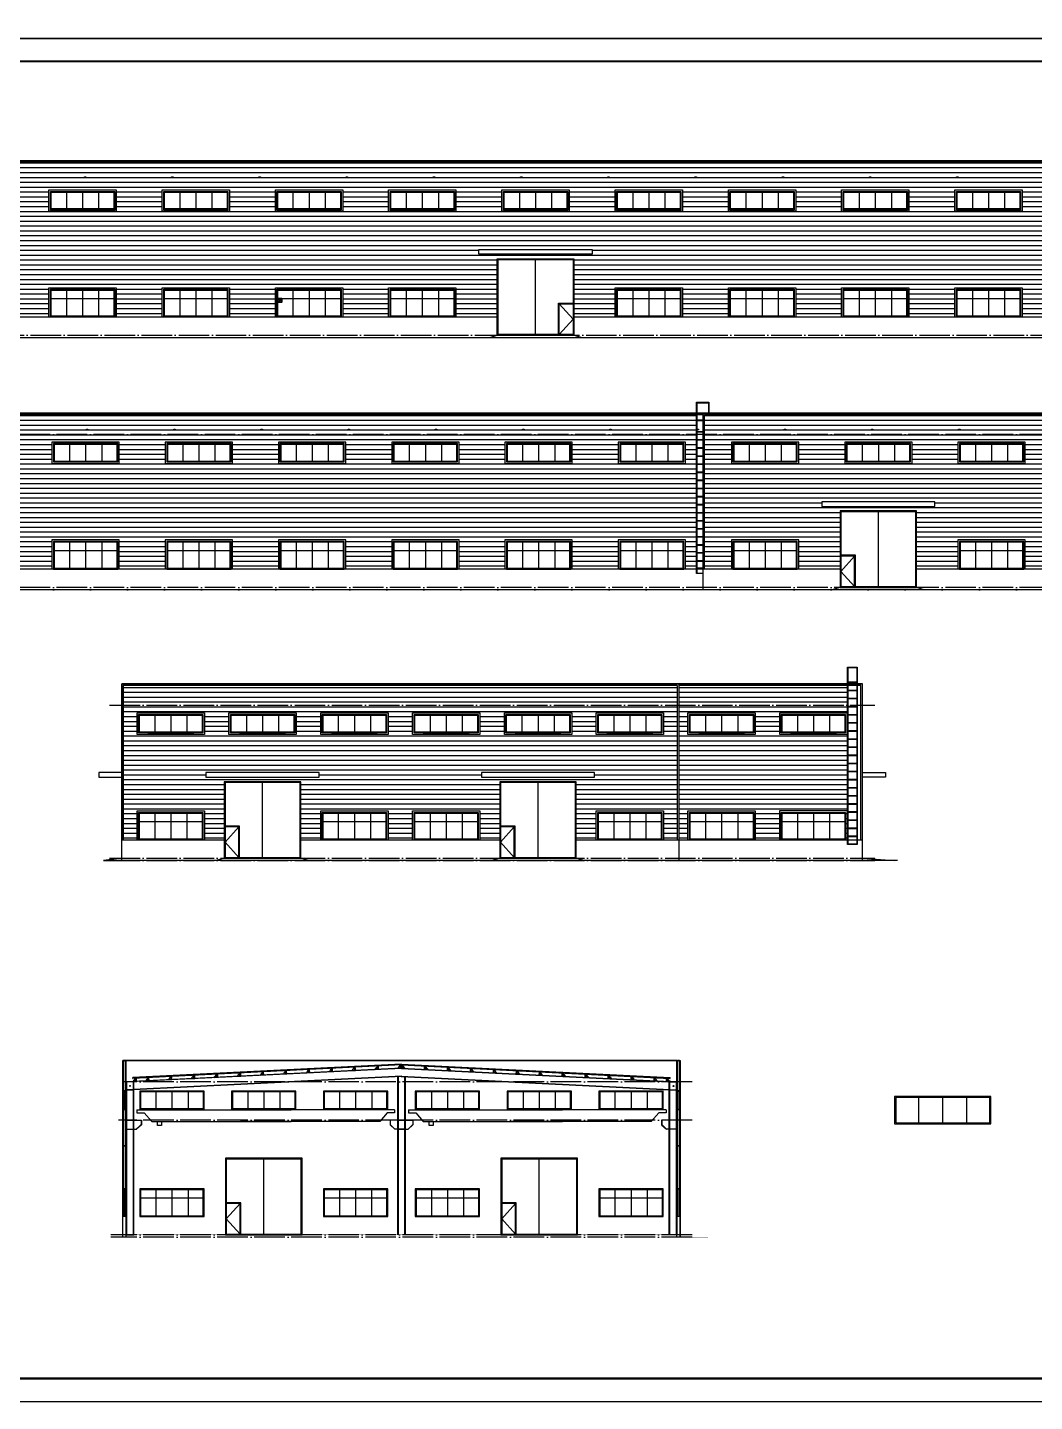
# Model space of a CAD drawing. Extents: x -21908402 to 2681150, y 103181 to 5079726.
# Drawn here: x 1394675 to 1460481, y 103181 to 192993 of the extents above; entities that cross this region are included whole.
import ezdxf

# ---------------------------------------------------------------- set-up
doc = ezdxf.new("R2010")
doc.units = 0
doc.header["$LTSCALE"] = 1000
doc.linetypes.add('DOTE', pattern=[2.42, 2, -0.2, 0.02, -0.2])
for name, color, linetype in [('DIM_LEAD', 3, 'Continuous'), ('DOTE', 1, 'DOTE'), ('E_LINE', 7, 'Continuous'), ('PUB_TITLE', 4, 'Continuous'), ('WALL', 6, 'Continuous'), ('WINDOW', 94, 'Continuous'), ('XF-灭火救援窗', 1, 'Continuous'), ('填充', 8, 'Continuous')]:
    doc.layers.add(name, color=color, linetype=linetype)

# ---------------------------------------------------------------- blocks, each defined once
blk = doc.blocks.new('GFDDS')
at = {"layer": 'WINDOW'}
for p, q in [((137549, 317566), (141749, 317566)), ((137549, 315766), (137549, 317566)), ((138599, 317566), (138599, 315766)), ((139649, 317566), (139649, 315766)), ((140699, 317566), (140699, 315766)), ((141749, 317566), (141749, 315766)), ((137549, 316966), (141749, 316966)), ((141749, 315766), (137549, 315766))]:
    blk.add_line(p, q, dxfattribs=at)
blk.add_lwpolyline([(137599, 317516), (141699, 317516), (141699, 315816), (137599, 315816)], close=True, dxfattribs=at)
blk = doc.blocks.new('GGGGG')
at = {"layer": 'WINDOW'}
for p, q in [((166797, 77425), (170997, 77425)), ((166797, 76225), (166797, 77425)), ((167847, 77425), (167847, 76225)), ((168897, 77425), (168897, 76225)), ((169947, 77425), (169947, 76225)), ((170997, 77425), (170997, 76225)), ((170997, 76225), (166797, 76225))]:
    blk.add_line(p, q, dxfattribs=at)
blk.add_lwpolyline([(166847, 77375), (170947, 77375), (170947, 76275), (166847, 76275)], close=True, dxfattribs=at)
blk = doc.blocks.new('M5050')
blk.add_lwpolyline([(142995, 321986), (143895, 320986), (142995, 319986)])
at = {"layer": 'WINDOW'}
blk.add_line((141445, 319986), (141445, 324886), dxfattribs=at)
for points in [[(138945, 324936), (143945, 324936), (143945, 319936), (138945, 319936)], [(138995, 324886), (143895, 324886), (143895, 319986), (138995, 319986)], [(143895, 319986), (142995, 319986), (142995, 321986), (143895, 321986)]]:
    blk.add_lwpolyline(points, close=True, dxfattribs=at)
blk.add_lwpolyline([(142945, 319986), (142945, 322036), (143895, 322036)], dxfattribs=at)
blk = doc.blocks.new('gfhhhhhh')
at = {"layer": 'WINDOW'}
for p, q in [((-139270, -147618), (-143470, -147618)), ((-143470, -147618), (-143470, -149418)), ((-142420, -147618), (-142420, -149418)), ((-141370, -147618), (-141370, -149418)), ((-141370, -147618), (-141370, -149418)), ((-140320, -147618), (-140320, -149418)), ((-139270, -149418), (-139270, -147618)), ((-139270, -148218), (-143470, -148218)), ((-143470, -149418), (-139270, -149418)), ((-139870, -149418), (-142870, -149418))]:
    blk.add_line(p, q, dxfattribs=at)
blk.add_lwpolyline([(-139320, -147668), (-143420, -147668), (-143420, -149368), (-139320, -149368)], close=True, dxfattribs=at)
blk = doc.blocks.new('hhhhhhhgg')
at = {"layer": 'WINDOW'}
for p, q in [((-135601, -148218), (-139801, -148218)), ((-139801, -148218), (-139801, -149418)), ((-138751, -148218), (-138751, -149418)), ((-137701, -148218), (-137701, -149418)), ((-137701, -148218), (-137701, -149418)), ((-136651, -148218), (-136651, -149418)), ((-135601, -149418), (-135601, -148218)), ((-139801, -149418), (-135601, -149418)), ((-136201, -149418), (-139201, -149418))]:
    blk.add_line(p, q, dxfattribs=at)
blk.add_lwpolyline([(-135651, -148268), (-139751, -148268), (-139751, -149368), (-135651, -149368)], close=True, dxfattribs=at)
blk = doc.blocks.new('JKL')
at = {"layer": 'DIM_LEAD'}
for p, q in [((1698022, -2193689), (1698032, -2193689)), ((1698022, -2193759), (1698022, -2193689)), ((1698162, -2193759), (1698022, -2193759)), ((1698032, -2193749), (1698032, -2193689)), ((1698152, -2193749), (1698032, -2193749)), ((1698152, -2193689), (1698162, -2193689)), ((1698152, -2193689), (1698152, -2193749)), ((1698162, -2193689), (1698162, -2193759))]:
    blk.add_line(p, q, dxfattribs=at)
blk = doc.blocks.new('14567')
at = {"color": 2}
for p, q in [((1686726, -2189448), (1686796, -2189448)), ((1686726, -2189588), (1686726, -2189448)), ((1686886, -2189588), (1686726, -2189588)), ((1686776, -2189588), (1686776, -2189448)), ((1686803, -2189588), (1686776, -2189552)), ((1686886, -2189568), (1686796, -2189448)), ((1686886, -2189568), (1686886, -2189588))]:
    blk.add_line(p, q, dxfattribs=at)
blk = doc.blocks.new('GHJK')
at = {"color": 3}
for p, q in [((899937, 99419), (900937, 99419)), ((899937, 99409), (900937, 99409)), ((899937, 98829), (900621, 98829)), ((899937, 98819), (900621, 98819))]:
    blk.add_line(p, q, dxfattribs=at)
for points in [[(900927, 99419), (900927, 99124), (900615, 98827)], [(900937, 99419), (900937, 99119), (900621, 98819)]]:
    blk.add_lwpolyline(points, dxfattribs=at)
blk = doc.blocks.new('GFDS')
for p, q in [((1676295, 434854), (1640095, 434854)), ((1640295, 434854), (1640095, 434854)), ((1676495, 423304), (1676495, 434854)), ((1658295, 434354), (1640295, 433454)), ((1658295, 434604), (1640733, 433726)), ((1658295, 434554), (1640736, 433676)), ((1658295, 434604), (1675857, 433726)), ((1658295, 434554), (1675854, 433676)), ((1640736, 433676), (1640733, 433726)), ((1640772, 432947), (1640777, 432947)), ((1640772, 432927), (1640777, 432927)), ((1675854, 433676), (1675857, 433726)), ((1641000, 431614), (1641000, 431424)), ((1657840, 431614), (1657840, 431424)), ((1658750, 431614), (1658750, 431424)), ((1675590, 431614), (1675590, 431424)), ((1640095, 423304), (1640095, 424654)), ((1676295, 423304), (1676295, 424654))]:
    blk.add_line(p, q)
for points in [[(1640095, 434854), (1640095, 434854), (1640295, 434854)], [(1640095, 434854), (1676495, 434854)], [(1676495, 434854), (1676495, 424654)], [(1640095, 426454), (1640095, 431654)], [(1641000, 431614), (1651075, 431614)], [(1641000, 431424), (1641477, 431424), (1641970, 430854), (1651075, 430854)], [(1657840, 431614), (1647764, 431614)], [(1657840, 431424), (1657362, 431424), (1656869, 430854), (1647764, 430854)], [(1658750, 431614), (1668825, 431614)], [(1658750, 431424), (1659227, 431424), (1659720, 430854), (1668825, 430854)], [(1675590, 431614), (1665514, 431614)], [(1675590, 431424), (1675112, 431424), (1674619, 430854), (1665514, 430854)], [(1676295, 426454), (1676295, 431654)]]:
    blk.add_lwpolyline(points)
at = {"color": 1, "const_width": 4}
for points in [[(1640295, 433962), (1640330, 433890), (1640346, 433455), (1640719, 433476), (1640750, 433660), (1640890, 433684)], [(1675717, 433683), (1675892, 433652), (1675893, 433490), (1676243, 433468), (1676262, 434011), (1676295, 434114)]]:
    blk.add_lwpolyline(points, dxfattribs=at)
for points in [[(1642353, 430854), (1642622, 430854), (1642622, 430591), (1642353, 430591)], [(1660103, 430854), (1660372, 430854), (1660372, 430591), (1660103, 430591)]]:
    blk.add_lwpolyline(points, close=True)
at = {"const_width": 20}
for points in [[(1640095, 423304), (1639572, 423304)], [(1640095, 423304), (1640095, 423454), (1640180, 423454), (1640180, 423454), (1676495, 423454), (1676495, 423304), (1678329, 423304)]]:
    blk.add_lwpolyline(points, dxfattribs=at)
for centre in [(1640553, 433187), (1676060, 433178)]:
    blk.add_circle(centre, 29.5)
at = {"layer": 'DOTE'}
for p, q in [((1677295, 433454), (1640095, 433454)), ((1677295, 430954), (1639795, 430954)), ((1640795, 423454), (1639295, 423454)), ((1640295, 423304), (1639295, 423304)), ((1677295, 423454), (1640095, 423454)), ((1677295, 423304), (1640095, 423304))]:
    blk.add_line(p, q, dxfattribs=at)
at = {"layer": 'E_LINE', "color": 3}
for p, q in [((1658295, 434354), (1640295, 433454)), ((1658296, 434334), (1640575, 433448)), ((1658321, 433824), (1640772, 432947)), ((1658322, 433804), (1640772, 432927)), ((1658267, 433804), (1676267, 432904)), ((1658268, 433824), (1676268, 432924)), ((1658294, 434334), (1676294, 433434)), ((1658295, 434354), (1676295, 433454)), ((1640295, 423454), (1640295, 433454)), ((1640318, 433435), (1640296, 433434)), ((1640313, 423454), (1640313, 433454)), ((1640318, 433454), (1640318, 423454)), ((1640318, 432953), (1640772, 432953)), ((1640318, 432933), (1640772, 432933)), ((1640772, 423454), (1640772, 433454)), ((1640772, 433435), (1640794, 433434)), ((1640777, 423454), (1640777, 433454)), ((1640795, 423454), (1640795, 433454)), ((1658045, 423454), (1658045, 433790)), ((1658063, 423454), (1658063, 433791)), ((1658068, 433792), (1658068, 423454)), ((1658522, 423454), (1658522, 433792)), ((1658527, 423454), (1658527, 433791)), ((1658545, 423454), (1658545, 433790)), ((1675795, 423454), (1675795, 433454)), ((1675813, 423454), (1675813, 433454)), ((1675818, 433454), (1675818, 423454)), ((1676272, 423454), (1676272, 433454)), ((1676277, 423454), (1676277, 433454)), ((1676295, 423454), (1676295, 433454))]:
    blk.add_line(p, q, dxfattribs=at)
at = {"layer": 'E_LINE'}
blk.add_line((1640295, 423454), (1640795, 423454), dxfattribs=at)
at = {"layer": 'WALL'}
for p, q in [((1640095, 432854), (1640095, 434854)), ((1640125, 432854), (1640125, 434854)), ((1640265, 432854), (1640265, 434854)), ((1640295, 432854), (1640295, 434854)), ((1676295, 434854), (1676295, 423454)), ((1676295, 432854), (1676295, 434854)), ((1676325, 432854), (1676325, 434854)), ((1676465, 432854), (1676465, 434854)), ((1676495, 434854), (1676495, 423304)), ((1676495, 432854), (1676495, 434854)), ((1640095, 426454), (1640095, 431654)), ((1640125, 426454), (1640125, 431654)), ((1640265, 426454), (1640265, 431654)), ((1640295, 426454), (1640295, 431654)), ((1676295, 426454), (1676295, 431654)), ((1676325, 426454), (1676325, 431654)), ((1676465, 426454), (1676465, 431654)), ((1676495, 426454), (1676495, 431654)), ((1640095, 423304), (1640095, 424654)), ((1640295, 423304), (1640295, 424654)), ((1676295, 423304), (1676295, 424654))]:
    blk.add_line(p, q, dxfattribs=at)
at = {"layer": 'WINDOW'}
for points in [[(1640295, 431654), (1640095, 431654), (1640095, 432854), (1640295, 432854)], [(1640229, 431654), (1640161, 431654), (1640161, 432854), (1640229, 432854)], [(1676495, 431654), (1676295, 431654), (1676295, 432854), (1676495, 432854)], [(1676429, 431654), (1676361, 431654), (1676361, 432854), (1676429, 432854)], [(1640295, 424654), (1640095, 424654), (1640095, 426454), (1640295, 426454)], [(1640229, 424654), (1640161, 424654), (1640161, 426454), (1640229, 426454)], [(1676495, 424654), (1676295, 424654), (1676295, 426454), (1676495, 426454)], [(1676429, 424654), (1676361, 424654), (1676361, 426454), (1676429, 426454)]]:
    blk.add_lwpolyline(points, close=True, dxfattribs=at)
at = {"xscale": -1, "rotation": 180}
for p in [(-57898, -1758906), (-21698, -1758906), (-57898, -1762106), (-21698, -1762106), (-57898, -1764488), (-21698, -1764488)]:
    blk.add_blockref('JKL', p, dxfattribs=at)
at = {"yscale": 1.200000000186265, "zscale": 1.200000000000728}
for p, xscale, rotation in [((3535129, 3158985), -1.199999999600327, 2.862405224984093), ((3536629, 3159060), -1.199999999600327, 2.862405224984093), ((3538129, 3159135), -1.199999999600327, 2.862405224984093), ((3539629, 3159209), -1.199999999600327, 2.862405224984093), ((3541129, 3159284), -1.199999999599874, 2.862405224985132), ((3542629, 3159359), -1.199999999599874, 2.862405224985132), ((3544129, 3159434), -1.199999999599874, 2.862405224985132), ((3545629, 3159509), -1.199999999599874, 2.862405224985132), ((3547129, 3159584), -1.199999999599874, 2.862405224985132), ((3548629, 3159659), -1.199999999599874, 2.862405224985132), ((-232039, 3159659), 1.199999999825601, 357.1375947755537), ((-230539, 3159584), 1.199999999825601, 357.1375947755537), ((-229039, 3159509), 1.199999999825601, 357.1375947755537), ((-227539, 3159434), 1.199999999825601, 357.1375947755537), ((-226039, 3159359), 1.199999999825601, 357.1375947755537), ((-224539, 3159284), 1.199999999825601, 357.1375947755537), ((-223039, 3159209), 1.199999999825601, 357.1375947755537), ((-221539, 3159135), 1.199999999825601, 357.1375947755537), ((-220039, 3159060), 1.199999999825601, 357.1375947755537), ((-218539, 3158985), 1.199999999825601, 357.1375947755537), ((3531318, 3158795), -1.199999999600327, 2.862405224984093), ((3532129, 3158835), -1.199999999600327, 2.862405224984093), ((3533629, 3158910), -1.199999999600327, 2.862405224984093), ((-217039, 3158910), 1.199999999825601, 357.1375947755537), ((-215539, 3158835), 1.199999999825601, 357.1375947755537), ((-214728, 3158795), 1.199999999825601, 357.1375947755537)]:
    blk.add_blockref('14567', p, dxfattribs=dict(at, xscale=xscale, rotation=rotation))
for name, p in [('JKL', (-57898, 2627213)), ('JKL', (-57898, 2626613)), ('JKL', (-21698, 2627213)), ('JKL', (-21698, 2626613)), ('hhhhhhhgg', (1780996, 581072)), ('hhhhhhhgg', (1786996, 581072)), ('hhhhhhhgg', (1792996, 581072)), ('hhhhhhhgg', (1798996, 581072)), ('hhhhhhhgg', (1804996, 581072)), ('hhhhhhhgg', (1810996, 581072)), ('GHJK', (740358, 331534)), ('GHJK', (758108, 331534)), ('JKL', (-57898, 2620213)), ('gfhhhhhh', (1784664, 574072)), ('gfhhhhhh', (1796664, 574072)), ('gfhhhhhh', (1802664, 574072)), ('gfhhhhhh', (1814664, 574072)), ('JKL', (-21698, 2620213))]:
    blk.add_blockref(name, p)
at = {"xscale": -1}
for name, p in [('GHJK', (2558482, 331534)), ('GHJK', (2576232, 331534)), ('M5050', (1790740, 103518)), ('M5050', (1808740, 103518))]:
    blk.add_blockref(name, p, dxfattribs=at)
blk = doc.blocks.new('gt22')
for p, q in [((939605, 398207), (938975, 398207)), ((938975, 398207), (938975, 386607)), ((939575, 398177), (939005, 398177)), ((939005, 398177), (939005, 386607)), ((939575, 386607), (939575, 398177)), ((939605, 386607), (939605, 398207)), ((939005, 397217), (939575, 397217)), ((939005, 397187), (939575, 397187)), ((939005, 396687), (939575, 396687)), ((939005, 396657), (939575, 396657)), ((939005, 396157), (939575, 396157)), ((939005, 396127), (939575, 396127)), ((939005, 395627), (939575, 395627)), ((939005, 395597), (939575, 395597)), ((939005, 395097), (939575, 395097)), ((939005, 395067), (939575, 395067)), ((939005, 394567), (939575, 394567)), ((939005, 394537), (939575, 394537)), ((939005, 394037), (939575, 394037)), ((939005, 394007), (939575, 394007)), ((939005, 393507), (939575, 393507)), ((939005, 393477), (939575, 393477)), ((939005, 392977), (939575, 392977)), ((939005, 392947), (939575, 392947)), ((939005, 392447), (939575, 392447)), ((939005, 392417), (939575, 392417)), ((939005, 391917), (939575, 391917)), ((939005, 391887), (939575, 391887)), ((939005, 391387), (939575, 391387)), ((939005, 391357), (939575, 391357)), ((939005, 390857), (939575, 390857)), ((939005, 390827), (939575, 390827)), ((939005, 390327), (939575, 390327)), ((939005, 390297), (939575, 390297)), ((939005, 389797), (939575, 389797)), ((939005, 389767), (939575, 389767)), ((939005, 389267), (939575, 389267)), ((939005, 389237), (939575, 389237)), ((939005, 388737), (939575, 388737)), ((939005, 388707), (939575, 388707)), ((939005, 388207), (939575, 388207)), ((939005, 388177), (939575, 388177)), ((939005, 387677), (939575, 387677)), ((939005, 387647), (939575, 387647)), ((939005, 387147), (939575, 387147)), ((939005, 387117), (939575, 387117)), ((938975, 386607), (939605, 386607)), ((939005, 386637), (939575, 386637))]:
    blk.add_line(p, q)
blk = doc.blocks.new('GT2')
at = {"color": 253}
for p, q in [((1131081, 127313), (1131081, 138483)), ((1131111, 127313), (1131111, 138513)), ((1130711, 137337), (1131081, 137337)), ((1130711, 137307), (1131081, 137307)), ((1130711, 136593), (1131081, 136593)), ((1130711, 136563), (1131081, 136563)), ((1130711, 136063), (1131081, 136063)), ((1130711, 136033), (1131081, 136033)), ((1130711, 135533), (1131081, 135533)), ((1130711, 135503), (1131081, 135503)), ((1130711, 135003), (1131081, 135003)), ((1130711, 134973), (1131081, 134973)), ((1130711, 134473), (1131081, 134473)), ((1130711, 134443), (1131081, 134443)), ((1130711, 133943), (1131081, 133943)), ((1130711, 133913), (1131081, 133913)), ((1130711, 133413), (1131081, 133413)), ((1130711, 133383), (1131081, 133383)), ((1130711, 132883), (1131081, 132883)), ((1130711, 132853), (1131081, 132853)), ((1130711, 132353), (1131081, 132353)), ((1130711, 132323), (1131081, 132323)), ((1130711, 131823), (1131081, 131823)), ((1130711, 131793), (1131081, 131793)), ((1130711, 131293), (1131081, 131293)), ((1130711, 131263), (1131081, 131263)), ((1130711, 130773), (1131081, 130773)), ((1130711, 130743), (1131081, 130743)), ((1130711, 130243), (1131081, 130243)), ((1130711, 130213), (1131081, 130213)), ((1130711, 129723), (1131081, 129723)), ((1130711, 129693), (1131081, 129693)), ((1130711, 129193), (1131081, 129193)), ((1130711, 129163), (1131081, 129163)), ((1130711, 128673), (1131081, 128673)), ((1130711, 128643), (1131081, 128643)), ((1130711, 128143), (1131081, 128143)), ((1130711, 128113), (1131081, 128113)), ((1130711, 127668), (1131081, 127668)), ((1130711, 127638), (1131081, 127638)), ((1130711, 127333), (1131081, 127333)), ((1130711, 127313), (1131111, 127313))]:
    blk.add_line(p, q, dxfattribs=at)
for points in [[(1131111, 138513), (1130311, 138513), (1130311, 137813)], [(1131081, 138483), (1130341, 138483), (1130341, 137813)]]:
    blk.add_lwpolyline(points, dxfattribs=at)
blk = doc.blocks.new('VVVV')
at = {"layer": 'WINDOW'}
for p, q in [((1021305, 80972, 10977), (1017105, 80972, 10977)), ((1017105, 80972, 10977), (1017105, 79772, 10977)), ((1018155, 79772, 10977), (1018155, 80972, 10977)), ((1019205, 79772, 10977), (1019205, 80972, 10977)), ((1020255, 79772, 10977), (1020255, 80972, 10977)), ((1021305, 79772, 10977), (1021305, 80972, 10977)), ((1017105, 79772, 10977), (1021305, 79772, 10977))]:
    blk.add_line(p, q, dxfattribs=at)
at = {"layer": 'WINDOW', "elevation": 10977}
blk.add_lwpolyline([(1021255, 80922), (1017155, 80922), (1017155, 79822), (1021255, 79822)], close=True, dxfattribs=at)
blk = doc.blocks.new('XF-灭火救援窗图例')
at = {"layer": 'XF-灭火救援窗'}
h = blk.add_hatch(color=256, dxfattribs=at)
h.dxf.hatch_style = 1
h.paths.add_polyline_path([(0, 110, 1), (0, 350, 1)])
for points in [[(-200, -20), (200, -20, 0.4142136), (250, 30), (250, 430, 0.4142136), (200, 480), (-200, 480, 0.4142136), (-250, 430), (-250, 30, 0.4142136)], [(-210, 0), (210, 0, 0.4142136), (230, 20), (230, 440, 0.4142136), (210, 460), (-210, 460, 0.4142136), (-230, 440), (-230, 20, 0.4142136)]]:
    blk.add_lwpolyline(points, format="xyb", close=True, dxfattribs=at)
for points in [[(0, 350, 1), (0, 110, 30.7936509)], [(0, 350, -1), (0, 110, -30.7936509)]]:
    blk.add_lwpolyline(points, format="xyb", dxfattribs=at)

msp = doc.modelspace()

# ---------------------------------------------------------------- hatches: boundary and pattern name
at = {"layer": '填充'}
h = msp.add_hatch(dxfattribs=at)
h.set_pattern_fill('ANSI31', color=256, scale=200, angle=135, style=0)
h.set_pattern_definition([(180, (2516.54, 0), (-3e-14, -317.5), [])])
h.paths.add_polyline_path([(1542675, 184180), (1335275, 184180), (1335275, 182880), (1542675, 182880)])
h.paths.add_polyline_path([(1433075, 182380), (1437475, 182380), (1437475, 181801), (1440475, 181801), (1440475, 182380), (1444875, 182380), (1444875, 181801), (1447875, 181801), (1447875, 182380), (1452275, 182380), (1452275, 181801), (1455275, 181801), (1455275, 182380), (1459675, 182380), (1459675, 181801), (1462675, 181801), (1462675, 182380), (1467075, 182380), (1467075, 181801), (1470075, 181801), (1470075, 182380), (1474475, 182380), (1474475, 181801), (1477475, 181801), (1477475, 182380), (1481875, 182380), (1481875, 181801), (1484875, 181801), (1484875, 182380), (1489275, 182380), (1489275, 181801), (1492275, 181801), (1492275, 182380), (1496675, 182380), (1496675, 181801), (1499675, 181801), (1499675, 182380), (1504075, 182380), (1504075, 181801), (1507075, 181801), (1507075, 182380), (1511475, 182380), (1511475, 181801), (1514475, 181801), (1514475, 182380), (1518875, 182380), (1518875, 181801), (1521875, 181801), (1521875, 182380), (1526275, 182380), (1526275, 181801), (1529275, 181801), (1529275, 182380), (1533675, 182380), (1533675, 181801), (1536675, 181801), (1536675, 182380), (1541075, 182380), (1541075, 181801), (1542675, 181801), (1542675, 182880), (1335275, 182880), (1335275, 181801), (1336875, 181801), (1336875, 182380), (1341275, 182380), (1341275, 181801), (1344275, 181801), (1344275, 182380), (1348675, 182380), (1348675, 181801), (1351675, 181801), (1351675, 182380), (1356075, 182380), (1356075, 181801), (1359075, 181801), (1359075, 182380), (1363475, 182380), (1363475, 181801), (1366475, 181801), (1366475, 182380), (1370875, 182380), (1370875, 181801), (1373875, 181801), (1373875, 182380), (1378275, 182380), (1378275, 181801), (1381275, 181801), (1381275, 182380), (1385675, 182380), (1385675, 181801), (1388675, 181801), (1388675, 182380), (1393075, 182380), (1393075, 181801), (1396075, 181801), (1396075, 182380), (1400475, 182380), (1400475, 181801), (1403475, 181801), (1403475, 182380), (1407875, 182380), (1407875, 181801), (1410875, 181801), (1410875, 182380), (1415275, 182380), (1415275, 181801), (1418275, 181801), (1418275, 182380), (1422675, 182380), (1422675, 181801), (1425675, 181801), (1425675, 182380), (1430075, 182380), (1430075, 181801), (1433075, 181801)])
h.paths.add_polyline_path([(1542675, 181801), (1541075, 181801), (1541075, 180980), (1536675, 180980), (1536675, 181801), (1533675, 181801), (1533675, 180980), (1529275, 180980), (1529275, 181801), (1526275, 181801), (1526275, 180980), (1521875, 180980), (1521875, 181801), (1518875, 181801), (1518875, 180980), (1514475, 180980), (1514475, 181801), (1511475, 181801), (1511475, 180980), (1507075, 180980), (1507075, 181801), (1504075, 181801), (1504075, 180980), (1499675, 180980), (1499675, 181801), (1496675, 181801), (1496675, 180980), (1492275, 180980), (1492275, 181801), (1489275, 181801), (1489275, 180980), (1484875, 180980), (1484875, 181801), (1481875, 181801), (1481875, 180980), (1477475, 180980), (1477475, 181801), (1474475, 181801), (1474475, 180980), (1470075, 180980), (1470075, 181801), (1467075, 181801), (1467075, 180980), (1462675, 180980), (1462675, 181801), (1459675, 181801), (1459675, 180980), (1455275, 180980), (1455275, 181801), (1452275, 181801), (1452275, 180980), (1447875, 180980), (1447875, 181801), (1444875, 181801), (1444875, 180980), (1440475, 180980), (1440475, 181801), (1437475, 181801), (1437475, 180980), (1433075, 180980), (1433075, 181801), (1430075, 181801), (1430075, 180980), (1425675, 180980), (1425675, 181801), (1422675, 181801), (1422675, 180980), (1418275, 180980), (1418275, 181801), (1415275, 181801), (1415275, 180980), (1410875, 180980), (1410875, 181801), (1407875, 181801), (1407875, 180980), (1403475, 180980), (1403475, 181801), (1400475, 181801), (1400475, 180980), (1396075, 180980), (1396075, 181801), (1393075, 181801), (1393075, 180980), (1388675, 180980), (1388675, 181801), (1385675, 181801), (1385675, 180980), (1381275, 180980), (1381275, 181801), (1378275, 181801), (1378275, 180980), (1373875, 180980), (1373875, 181801), (1370875, 181801), (1370875, 180980), (1366475, 180980), (1366475, 181801), (1363475, 181801), (1363475, 180980), (1359075, 180980), (1359075, 181801), (1356075, 181801), (1356075, 180980), (1351675, 180980), (1351675, 181801), (1348675, 181801), (1348675, 180980), (1344275, 180980), (1344275, 181801), (1341275, 181801), (1341275, 180980), (1336875, 180980), (1336875, 181801), (1335275, 181801), (1335275, 175677), (1336875, 175677), (1336875, 175980), (1341275, 175980), (1341275, 175677), (1343975, 175677), (1343975, 177880), (1348975, 177880), (1348975, 175677), (1351675, 175677), (1351675, 175980), (1356075, 175980), (1356075, 175677), (1359075, 175677), (1359075, 175980), (1363475, 175980), (1363475, 175677), (1366475, 175677), (1366475, 175980), (1370875, 175980), (1370875, 175677), (1373875, 175677), (1373875, 175980), (1378275, 175980), (1378275, 175677), (1381275, 175677), (1381275, 175980), (1385675, 175980), (1385675, 175677), (1388675, 175677), (1388675, 175980), (1393075, 175980), (1393075, 175677), (1396075, 175677), (1396075, 175980), (1400475, 175980), (1400475, 175677), (1403475, 175677), (1403475, 175980), (1407875, 175980), (1407875, 175677), (1410875, 175677), (1410875, 175980), (1415275, 175980), (1415275, 175677), (1418275, 175677), (1418275, 175980), (1422675, 175980), (1422675, 175677), (1425375, 175677), (1425375, 177880), (1430375, 177880), (1430375, 175677), (1433075, 175677), (1433075, 175980), (1437475, 175980), (1437475, 175677), (1440475, 175677), (1440475, 175980), (1444875, 175980), (1444875, 175677), (1447875, 175677), (1447875, 175980), (1452275, 175980), (1452275, 175677), (1455275, 175677), (1455275, 175980), (1459675, 175980), (1459675, 175677), (1462675, 175677), (1462675, 175980), (1467075, 175980), (1467075, 175677), (1470075, 175677), (1470075, 175980), (1474475, 175980), (1474475, 175677), (1477475, 175677), (1477475, 175980), (1481875, 175980), (1481875, 175677), (1484875, 175677), (1484875, 175980), (1489275, 175980), (1489275, 175677), (1492275, 175677), (1492275, 175980), (1496675, 175980), (1496675, 175677), (1499675, 175677), (1499675, 175980), (1504075, 175980), (1504075, 175677), (1507075, 175677), (1507075, 175980), (1511475, 175980), (1511475, 175677), (1514475, 175677), (1514475, 175980), (1518875, 175980), (1518875, 175677), (1521875, 175677), (1521875, 175980), (1526275, 175980), (1526275, 175677), (1528975, 175677), (1528975, 177880), (1533975, 177880), (1533975, 175677), (1536675, 175677), (1536675, 175980), (1541075, 175980), (1541075, 175677), (1542675, 175677)])
h.paths.add_polyline_path([(1431575, 178180), (1424175, 178180), (1424175, 178480), (1431575, 178480)], flags=16)
h.paths.add_polyline_path([(1350175, 178180), (1342775, 178180), (1342775, 178480), (1350175, 178480)], flags=16)
h.paths.add_polyline_path([(1527775, 178180), (1527775, 178480), (1535175, 178480), (1535175, 178180)], flags=16)
h.paths.add_polyline_path([(1336875, 175677), (1335275, 175677), (1335275, 174080), (1336875, 174080)])
h.paths.add_polyline_path([(1343975, 175677), (1341275, 175677), (1341275, 174080), (1343975, 174080)])
h.paths.add_polyline_path([(1351675, 175677), (1348975, 175677), (1348975, 174080), (1351675, 174080)])
h.paths.add_polyline_path([(1359075, 175677), (1356075, 175677), (1356075, 174080), (1359075, 174080)])
h.paths.add_polyline_path([(1366475, 175677), (1363475, 175677), (1363475, 174080), (1366475, 174080)])
h.paths.add_polyline_path([(1373875, 175677), (1370875, 175677), (1370875, 174080), (1373875, 174080)])
h.paths.add_polyline_path([(1381275, 175677), (1378275, 175677), (1378275, 174080), (1381275, 174080)])
h.paths.add_polyline_path([(1388675, 175677), (1385675, 175677), (1385675, 174080), (1388675, 174080)])
h.paths.add_polyline_path([(1396075, 175677), (1393075, 175677), (1393075, 174080), (1396075, 174080)])
h.paths.add_polyline_path([(1403475, 175677), (1400475, 175677), (1400475, 174080), (1403475, 174080)])
h.paths.add_polyline_path([(1410875, 175677), (1407875, 175677), (1407875, 174080), (1410875, 174080)])
h.paths.add_polyline_path([(1418275, 175677), (1415275, 175677), (1415275, 174080), (1418275, 174080)])
h.paths.add_polyline_path([(1425375, 175677), (1422675, 175677), (1422675, 174080), (1425375, 174080)])
h.paths.add_polyline_path([(1433075, 175677), (1430375, 175677), (1430375, 174080), (1433075, 174080)])
h.paths.add_polyline_path([(1440475, 175677), (1437475, 175677), (1437475, 174080), (1440475, 174080)])
h.paths.add_polyline_path([(1447875, 175677), (1444875, 175677), (1444875, 174080), (1447875, 174080)])
h.paths.add_polyline_path([(1455275, 175677), (1452275, 175677), (1452275, 174080), (1455275, 174080)])
h.paths.add_polyline_path([(1462675, 175677), (1459675, 175677), (1459675, 174080), (1462675, 174080)])
h.paths.add_polyline_path([(1470075, 175677), (1467075, 175677), (1467075, 174080), (1470075, 174080)])
h.paths.add_polyline_path([(1477475, 175677), (1474475, 175677), (1474475, 174080), (1477475, 174080)])
h.paths.add_polyline_path([(1484875, 175677), (1481875, 175677), (1481875, 174080), (1484875, 174080)])
h.paths.add_polyline_path([(1492275, 175677), (1489275, 175677), (1489275, 174080), (1492275, 174080)])
h.paths.add_polyline_path([(1499675, 175677), (1496675, 175677), (1496675, 174080), (1499675, 174080)])
h.paths.add_polyline_path([(1507075, 175677), (1504075, 175677), (1504075, 174080), (1507075, 174080)])
h.paths.add_polyline_path([(1514475, 175677), (1511475, 175677), (1511475, 174080), (1514475, 174080)])
h.paths.add_polyline_path([(1521875, 175677), (1518875, 175677), (1518875, 174080), (1521875, 174080)])
h.paths.add_polyline_path([(1528975, 175677), (1526275, 175677), (1526275, 174080), (1528975, 174080)])
h.paths.add_polyline_path([(1536675, 175677), (1533975, 175677), (1533975, 174080), (1536675, 174080)])
h.paths.add_polyline_path([(1542675, 175677), (1541075, 175677), (1541075, 174080), (1542675, 174080)])
h = msp.add_hatch(dxfattribs=at)
h.set_pattern_fill('ANSI31', color=256, scale=200, angle=135, style=0)
h.set_pattern_definition([(180, (2735.06, 0), (-3e-14, -317.5), [])])
h.paths.add_polyline_path([(1446575, 161693), (1453975, 161693), (1453975, 161993), (1446575, 161993)], flags=16)
h.paths.add_polyline_path([(1527975, 161693), (1535375, 161693), (1535375, 161993), (1527975, 161993)], flags=16)
h.paths.add_polyline_path([(1350375, 161693), (1350375, 161993), (1342975, 161993), (1342975, 161693)], flags=16)
h.paths.add_polyline_path([(1541275, 159190), (1542875, 159190), (1542875, 157593), (1541275, 157593)])
h.paths.add_polyline_path([(1534175, 159190), (1536875, 159190), (1536875, 157593), (1534175, 157593)])
h.paths.add_polyline_path([(1526475, 159190), (1529175, 159190), (1529175, 157593), (1526475, 157593)])
h.paths.add_polyline_path([(1519075, 159190), (1522075, 159190), (1522075, 157593), (1519075, 157593)])
h.paths.add_polyline_path([(1511675, 159190), (1514675, 159190), (1514675, 157593), (1511675, 157593)])
h.paths.add_polyline_path([(1504275, 159190), (1507275, 159190), (1507275, 157593), (1504275, 157593)])
h.paths.add_polyline_path([(1496875, 159190), (1499875, 159190), (1499875, 157593), (1496875, 157593)])
h.paths.add_polyline_path([(1489475, 159190), (1492475, 159190), (1492475, 157593), (1489475, 157593)])
h.paths.add_polyline_path([(1482075, 159190), (1485075, 159190), (1485075, 157593), (1482075, 157593)])
h.paths.add_polyline_path([(1474675, 159190), (1477675, 159190), (1477675, 157593), (1474675, 157593)])
h.paths.add_polyline_path([(1467275, 159190), (1470275, 159190), (1470275, 157593), (1467275, 157593)])
h.paths.add_polyline_path([(1459875, 159190), (1462875, 159190), (1462875, 157593), (1459875, 157593)])
h.paths.add_polyline_path([(1452775, 159190), (1455475, 159190), (1455475, 157593), (1452775, 157593)])
h.paths.add_polyline_path([(1445075, 159190), (1447775, 159190), (1447775, 157593), (1445075, 157593)])
h.paths.add_polyline_path([(1430275, 159190), (1433275, 159190), (1433275, 157593), (1430275, 157593)])
h.paths.add_polyline_path([(1422875, 159190), (1425875, 159190), (1425875, 157593), (1422875, 157593)])
h.paths.add_polyline_path([(1415475, 159190), (1418475, 159190), (1418475, 157593), (1415475, 157593)])
h.paths.add_polyline_path([(1408075, 159190), (1411075, 159190), (1411075, 157593), (1408075, 157593)])
h.paths.add_polyline_path([(1400675, 159190), (1403675, 159190), (1403675, 157593), (1400675, 157593)])
h.paths.add_polyline_path([(1393275, 159190), (1396275, 159190), (1396275, 157593), (1393275, 157593)])
h.paths.add_polyline_path([(1385875, 159190), (1388875, 159190), (1388875, 157593), (1385875, 157593)])
h.paths.add_polyline_path([(1378475, 159190), (1381475, 159190), (1381475, 157593), (1378475, 157593)])
h.paths.add_polyline_path([(1371075, 159190), (1374075, 159190), (1374075, 157593), (1371075, 157593)])
h.paths.add_polyline_path([(1363675, 159190), (1366675, 159190), (1366675, 157593), (1363675, 157593)])
h.paths.add_polyline_path([(1356275, 159190), (1359275, 159190), (1359275, 157593), (1356275, 157593)])
h.paths.add_polyline_path([(1349175, 159190), (1351875, 159190), (1351875, 157593), (1349175, 157593)])
h.paths.add_polyline_path([(1341475, 159190), (1344175, 159190), (1344175, 157593), (1341475, 157593)])
h.paths.add_polyline_path([(1335475, 159190), (1337075, 159190), (1337075, 157593), (1335475, 157593)])
h.paths.add_polyline_path([(1438925, 159190), (1438925, 157593), (1440675, 157593), (1440675, 159190)])
h.paths.add_polyline_path([(1438403, 157593), (1438403, 159190), (1437675, 159190), (1437675, 157593)])
h.paths.add_polyline_path([(1438825, 165314), (1438825, 159190), (1440675, 159190), (1440675, 159493), (1445075, 159493), (1445075, 159190), (1447775, 159190), (1447775, 161393), (1452775, 161393), (1452775, 159190), (1455475, 159190), (1455475, 159493), (1459875, 159493), (1459875, 159190), (1462875, 159190), (1462875, 159493), (1467275, 159493), (1467275, 159190), (1470275, 159190), (1470275, 159493), (1474675, 159493), (1474675, 159190), (1477675, 159190), (1477675, 159493), (1482075, 159493), (1482075, 159190), (1485075, 159190), (1485075, 159493), (1489475, 159493), (1489475, 159190), (1492475, 159190), (1492475, 159493), (1496875, 159493), (1496875, 159190), (1499875, 159190), (1499875, 159493), (1504275, 159493), (1504275, 159190), (1507275, 159190), (1507275, 159493), (1511675, 159493), (1511675, 159190), (1514675, 159190), (1514675, 159493), (1519075, 159493), (1519075, 159190), (1522075, 159190), (1522075, 159493), (1526475, 159493), (1526475, 159190), (1529175, 159190), (1529175, 161393), (1534175, 161393), (1534175, 159190), (1536875, 159190), (1536875, 159493), (1541275, 159493), (1541275, 159190), (1542875, 159190), (1542875, 165314), (1541275, 165314), (1541275, 164493), (1536875, 164493), (1536875, 165314), (1533875, 165314), (1533875, 164493), (1529475, 164493), (1529475, 165314), (1526475, 165314), (1526475, 164493), (1522075, 164493), (1522075, 165314), (1519075, 165314), (1519075, 164493), (1514675, 164493), (1514675, 165314), (1511675, 165314), (1511675, 164493), (1507275, 164493), (1507275, 165314), (1504275, 165314), (1504275, 164493), (1499875, 164493), (1499875, 165314), (1496875, 165314), (1496875, 164493), (1492475, 164493), (1492475, 165314), (1489475, 165314), (1489475, 164493), (1485075, 164493), (1485075, 165314), (1482075, 165314), (1482075, 164493), (1477675, 164493), (1477675, 165314), (1474675, 165314), (1474675, 164493), (1470275, 164493), (1470275, 165314), (1467275, 165314), (1467275, 164493), (1462875, 164493), (1462875, 165314), (1459875, 165314), (1459875, 164493), (1455475, 164493), (1455475, 165314), (1452475, 165314), (1452475, 164493), (1448075, 164493), (1448075, 165314), (1445075, 165314), (1445075, 164493), (1440675, 164493), (1440675, 165314)])
h.paths.add_polyline_path([(1438403, 159190), (1438403, 165314), (1437675, 165314), (1437675, 164493), (1433275, 164493), (1433275, 165314), (1430275, 165314), (1430275, 164493), (1425875, 164493), (1425875, 165314), (1422875, 165314), (1422875, 164493), (1418475, 164493), (1418475, 165314), (1415475, 165314), (1415475, 164493), (1411075, 164493), (1411075, 165314), (1408075, 165314), (1408075, 164493), (1403675, 164493), (1403675, 165314), (1400675, 165314), (1400675, 164493), (1396275, 164493), (1396275, 165314), (1393275, 165314), (1393275, 164493), (1388875, 164493), (1388875, 165314), (1385875, 165314), (1385875, 164493), (1381475, 164493), (1381475, 165314), (1378475, 165314), (1378475, 164493), (1374075, 164493), (1374075, 165314), (1371075, 165314), (1371075, 164493), (1366675, 164493), (1366675, 165314), (1363675, 165314), (1363675, 164493), (1359275, 164493), (1359275, 165314), (1356275, 165314), (1356275, 164493), (1351875, 164493), (1351875, 165314), (1348875, 165314), (1348875, 164493), (1344475, 164493), (1344475, 165314), (1341475, 165314), (1341475, 164493), (1337075, 164493), (1337075, 165314), (1335475, 165314), (1335475, 159190), (1337075, 159190), (1337075, 159493), (1341475, 159493), (1341475, 159190), (1344175, 159190), (1344175, 161393), (1349175, 161393), (1349175, 159190), (1351875, 159190), (1351875, 159493), (1356275, 159493), (1356275, 159190), (1359275, 159190), (1359275, 159493), (1363675, 159493), (1363675, 159190), (1366675, 159190), (1366675, 159493), (1371075, 159493), (1371075, 159190), (1374075, 159190), (1374075, 159493), (1378475, 159493), (1378475, 159190), (1381475, 159190), (1381475, 159493), (1385875, 159493), (1385875, 159190), (1388875, 159190), (1388875, 159493), (1393275, 159493), (1393275, 159190), (1396275, 159190), (1396275, 159493), (1400675, 159493), (1400675, 159190), (1403675, 159190), (1403675, 159493), (1408075, 159493), (1408075, 159190), (1411075, 159190), (1411075, 159493), (1415475, 159493), (1415475, 159190), (1418475, 159190), (1418475, 159493), (1422875, 159493), (1422875, 159190), (1425875, 159190), (1425875, 159493), (1430275, 159493), (1430275, 159190), (1433275, 159190), (1433275, 159493), (1437675, 159493), (1437675, 159190)])
h.paths.add_polyline_path([(1438825, 167693), (1438825, 166393), (1542875, 166393), (1542875, 167693)])
h.paths.add_polyline_path([(1438403, 166393), (1438403, 167693), (1335475, 167693), (1335475, 166393)])
h.paths.add_polyline_path([(1438825, 166393), (1438825, 165314), (1440675, 165314), (1440675, 165893), (1445075, 165893), (1445075, 165314), (1448075, 165314), (1448075, 165893), (1452475, 165893), (1452475, 165314), (1455475, 165314), (1455475, 165893), (1459875, 165893), (1459875, 165314), (1462875, 165314), (1462875, 165893), (1467275, 165893), (1467275, 165314), (1470275, 165314), (1470275, 165893), (1474675, 165893), (1474675, 165314), (1477675, 165314), (1477675, 165893), (1482075, 165893), (1482075, 165314), (1485075, 165314), (1485075, 165893), (1489475, 165893), (1489475, 165314), (1492475, 165314), (1492475, 165893), (1496875, 165893), (1496875, 165314), (1499875, 165314), (1499875, 165893), (1504275, 165893), (1504275, 165314), (1507275, 165314), (1507275, 165893), (1511675, 165893), (1511675, 165314), (1514675, 165314), (1514675, 165893), (1519075, 165893), (1519075, 165314), (1522075, 165314), (1522075, 165893), (1526475, 165893), (1526475, 165314), (1529475, 165314), (1529475, 165893), (1533875, 165893), (1533875, 165314), (1536875, 165314), (1536875, 165893), (1541275, 165893), (1541275, 165314), (1542875, 165314), (1542875, 166393)])
h.paths.add_polyline_path([(1438403, 165314), (1438403, 166393), (1335475, 166393), (1335475, 165314), (1337075, 165314), (1337075, 165893), (1341475, 165893), (1341475, 165314), (1344475, 165314), (1344475, 165893), (1348875, 165893), (1348875, 165314), (1351875, 165314), (1351875, 165893), (1356275, 165893), (1356275, 165314), (1359275, 165314), (1359275, 165893), (1363675, 165893), (1363675, 165314), (1366675, 165314), (1366675, 165893), (1371075, 165893), (1371075, 165314), (1374075, 165314), (1374075, 165893), (1378475, 165893), (1378475, 165314), (1381475, 165314), (1381475, 165893), (1385875, 165893), (1385875, 165314), (1388875, 165314), (1388875, 165893), (1393275, 165893), (1393275, 165314), (1396275, 165314), (1396275, 165893), (1400675, 165893), (1400675, 165314), (1403675, 165314), (1403675, 165893), (1408075, 165893), (1408075, 165314), (1411075, 165314), (1411075, 165893), (1415475, 165893), (1415475, 165314), (1418475, 165314), (1418475, 165893), (1422875, 165893), (1422875, 165314), (1425875, 165314), (1425875, 165893), (1430275, 165893), (1430275, 165314), (1433275, 165314), (1433275, 165893), (1437675, 165893), (1437675, 165314)])
h = msp.add_hatch(dxfattribs=at)
h.set_pattern_fill('ANSI31', color=256, scale=200, angle=135, style=0)
h.set_pattern_definition([(180, (0, 0), (-3e-14, -317.5), [])])
h.paths.add_polyline_path([(1417055, 148690, -0.873672), (1417063, 148749), (1417063, 149990), (1400936, 149990), (1400936, 148690)])
h.paths.add_polyline_path([(1400936, 148690), (1400936, 147323), (1401836, 147323), (1401836, 148190), (1406236, 148190), (1406236, 147323), (1407836, 147323), (1407836, 148190), (1412236, 148190), (1412236, 147323), (1413836, 147323), (1413836, 148190), (1418236, 148190), (1418236, 147323), (1419836, 147323), (1419836, 148190), (1421493, 148190), (1421493, 148690), (1417071, 148690, -0.135462), (1417055, 148690)])
h.paths.add_polyline_path([(1421493, 148690), (1421493, 149923, -1), (1421493, 149983), (1421493, 149990), (1417063, 149990), (1417063, 148749, -0.873672), (1417071, 148690)])
h.paths.add_polyline_path([(1437136, 148690), (1437136, 149990), (1421493, 149990), (1421493, 149983, -1), (1421493, 149923), (1421493, 148690)])
h.paths.add_polyline_path([(1421493, 148690), (1421493, 148190), (1424236, 148190), (1424236, 147323), (1425836, 147323), (1425836, 148190), (1430236, 148190), (1430236, 147323), (1431836, 147323), (1431836, 148190), (1436236, 148190), (1436236, 147323), (1437136, 147323), (1437136, 148690)])
h.paths.add_polyline_path([(1448264, 148690), (1448264, 149990), (1437236, 149990), (1437236, 148690)])
h.paths.add_polyline_path([(1443836, 147323), (1443836, 148190), (1448236, 148190), (1448236, 147323), (1448264, 147323), (1448264, 148690), (1437236, 148690), (1437236, 147323), (1437836, 147323), (1437836, 148190), (1442236, 148190), (1442236, 147323)])
h.paths.add_polyline_path([(1442236, 146790), (1437836, 146790), (1437836, 147323), (1437236, 147323), (1437236, 139890), (1437836, 139890), (1437836, 141790), (1442236, 141790), (1442236, 139890), (1443936, 139890), (1443936, 141690), (1448136, 141690), (1448136, 139890), (1448264, 139890), (1448264, 147323), (1448236, 147323), (1448236, 146790), (1443836, 146790), (1443836, 147323), (1442236, 147323)])
h.paths.add_polyline_path([(1431836, 146790), (1431836, 147323), (1430236, 147323), (1430236, 146790), (1425836, 146790), (1425836, 147323), (1424236, 147323), (1424236, 146790), (1421493, 146790), (1421493, 141790), (1424236, 141790), (1424236, 139890), (1425536, 139890), (1425536, 143690), (1430536, 143690), (1430536, 139890), (1431836, 139890), (1431836, 141790), (1436236, 141790), (1436236, 139890), (1437136, 139890), (1437136, 147323), (1436236, 147323), (1436236, 146790)])
h.paths.add_polyline_path([(1431736, 144290), (1431736, 143990), (1424336, 143990), (1424336, 144290)], flags=16)
h.paths.add_polyline_path([(1413836, 146790), (1413836, 147323), (1412236, 147323), (1412236, 146790), (1407836, 146790), (1407836, 147323), (1406236, 147323), (1406236, 146790), (1401836, 146790), (1401836, 147323), (1400936, 147323), (1400936, 139890), (1401836, 139890), (1401836, 141790), (1406236, 141790), (1406236, 139890), (1407536, 139890), (1407536, 143690), (1412536, 143690), (1412536, 139890), (1413836, 139890), (1413836, 141790), (1418236, 141790), (1418236, 139890), (1419836, 139890), (1419836, 141790), (1421493, 141790), (1421493, 146790), (1419836, 146790), (1419836, 147323), (1418236, 147323), (1418236, 146790)])
h.paths.add_polyline_path([(1413736, 144290), (1413736, 143990), (1406336, 143990), (1406336, 144290)], flags=16)

# ---------------------------------------------------------------- linework, layer by layer
for p, q in [((1335175, 184280), (1542775, 184280)), ((1348975, 174080), (1425375, 174080)), ((1430375, 174080), (1528975, 174080)), ((1542975, 167793), (1335375, 167793)), ((1438825, 156243), (1438825, 167793)), ((1438925, 157593), (1438925, 167693)), ((1447775, 157593), (1344175, 157593)), ((1529175, 157593), (1452775, 157593)), ((1400836, 150090), (1449236, 150090)), ((1400836, 138540), (1400836, 150090)), ((1437136, 149990), (1437136, 139890)), ((1437236, 150090), (1437236, 138540)), ((1449236, 138540), (1449236, 150090)), ((1400836, 139890), (1407536, 139890)), ((1412536, 139890), (1425536, 139890)), ((1430536, 139890), (1449236, 139890))]:
    msp.add_line(p, q)
for points in [[(1542775, 174080), (1542775, 184280), (1335175, 184280), (1335175, 174080)], [(1542675, 174080), (1542675, 184180), (1335275, 184180), (1335275, 174080)], [(1396075, 174080), (1396075, 175980), (1400475, 175980), (1400475, 174080)], [(1403475, 174080), (1403475, 175980), (1407875, 175980), (1407875, 174080)], [(1410875, 174080), (1410875, 175980), (1415275, 175980), (1415275, 174080)], [(1418275, 174080), (1418275, 175980), (1422675, 175980), (1422675, 174080)], [(1433075, 174080), (1433075, 175980), (1437475, 175980), (1437475, 174080)], [(1440475, 174080), (1440475, 175980), (1444875, 175980), (1444875, 174080)], [(1447875, 174080), (1447875, 175980), (1452275, 175980), (1452275, 174080)], [(1455275, 174080), (1455275, 175980), (1459675, 175980), (1459675, 174080)], [(1334375, 172730), (1543575, 172730)], [(1424881, 172730), (1425375, 172880), (1430375, 172880), (1430914, 172730)], [(1335375, 157593), (1335375, 167793), (1542975, 167793), (1542975, 157593)], [(1335475, 157593), (1335475, 167693), (1438825, 167693)], [(1438925, 167693), (1542875, 167693), (1542875, 157593)], [(1400675, 157593), (1400675, 159493), (1396275, 159493), (1396275, 157593)], [(1408075, 157593), (1408075, 159493), (1403675, 159493), (1403675, 157593)], [(1415475, 157593), (1415475, 159493), (1411075, 159493), (1411075, 157593)], [(1422875, 157593), (1422875, 159493), (1418475, 159493), (1418475, 157593)], [(1430275, 157593), (1430275, 159493), (1425875, 159493), (1425875, 157593)], [(1437675, 157593), (1437675, 159493), (1433275, 159493), (1433275, 157593)], [(1445075, 157593), (1445075, 159493), (1440675, 159493), (1440675, 157593)], [(1459875, 157593), (1459875, 159493), (1455475, 159493), (1455475, 157593)], [(1453269, 156243), (1452775, 156393), (1447775, 156393), (1447236, 156243)], [(1543775, 156243), (1334575, 156243)], [(1449236, 139890), (1449236, 150090), (1400836, 150090), (1400836, 139890)], [(1437136, 149990), (1400936, 149990), (1400936, 139890)], [(1449136, 139890), (1449136, 149990), (1437236, 149990)], [(1401836, 139890), (1401836, 141790), (1406236, 141790), (1406236, 139890)], [(1413836, 139890), (1413836, 141790), (1418236, 141790), (1418236, 139890)], [(1419836, 139890), (1419836, 141790), (1424236, 141790), (1424236, 139890)], [(1431836, 139890), (1431836, 141790), (1436236, 141790), (1436236, 139890)], [(1437836, 139890), (1437836, 141790), (1442236, 141790), (1442236, 139890)], [(1443836, 139914), (1443836, 141814), (1448236, 141814), (1448236, 139914)], [(1400836, 138690), (1399632, 138540), (1400836, 138540)], [(1451528, 138540), (1400036, 138540)], [(1413030, 138540), (1412536, 138690), (1407536, 138690), (1406997, 138540)], [(1431030, 138540), (1430536, 138690), (1425536, 138690), (1424997, 138540)], [(1449236, 138690), (1451300, 138540), (1449236, 138540)]]:
    msp.add_lwpolyline(points)
for points in [[(1398396, 183233), (1398496, 183233), (1398496, 183183), (1398396, 183183)], [(1404095, 183233), (1404195, 183233), (1404195, 183183), (1404095, 183183)], [(1409795, 183233), (1409895, 183233), (1409895, 183183), (1409795, 183183)], [(1415494, 183233), (1415594, 183233), (1415594, 183183), (1415494, 183183)], [(1421193, 183233), (1421293, 183233), (1421293, 183183), (1421193, 183183)], [(1426892, 183233), (1426992, 183233), (1426992, 183183), (1426892, 183183)], [(1432591, 183233), (1432691, 183233), (1432691, 183183), (1432591, 183183)], [(1438290, 183233), (1438390, 183233), (1438390, 183183), (1438290, 183183)], [(1443989, 183233), (1444089, 183233), (1444089, 183183), (1443989, 183183)], [(1449688, 183233), (1449788, 183233), (1449788, 183183), (1449688, 183183)], [(1455387, 183233), (1455487, 183233), (1455487, 183183), (1455387, 183183)], [(1396075, 182380), (1400475, 182380), (1400475, 180980), (1396075, 180980)], [(1403475, 182380), (1407875, 182380), (1407875, 180980), (1403475, 180980)], [(1410875, 182380), (1415275, 182380), (1415275, 180980), (1410875, 180980)], [(1418275, 182380), (1422675, 182380), (1422675, 180980), (1418275, 180980)], [(1425675, 182380), (1430075, 182380), (1430075, 180980), (1425675, 180980)], [(1433075, 182380), (1437475, 182380), (1437475, 180980), (1433075, 180980)], [(1440475, 182380), (1444875, 182380), (1444875, 180980), (1440475, 180980)], [(1447875, 182380), (1452275, 182380), (1452275, 180980), (1447875, 180980)], [(1455275, 182380), (1459675, 182380), (1459675, 180980), (1455275, 180980)], [(1424175, 178480), (1431575, 178480), (1431575, 178180), (1424175, 178180)], [(1398529, 166738), (1398629, 166738), (1398629, 166688), (1398529, 166688)], [(1404228, 166738), (1404328, 166738), (1404328, 166688), (1404228, 166688)], [(1409927, 166738), (1410027, 166738), (1410027, 166688), (1409927, 166688)], [(1415626, 166738), (1415726, 166738), (1415726, 166688), (1415626, 166688)], [(1421325, 166738), (1421425, 166738), (1421425, 166688), (1421325, 166688)], [(1427024, 166738), (1427124, 166738), (1427124, 166688), (1427024, 166688)], [(1432723, 166738), (1432823, 166738), (1432823, 166688), (1432723, 166688)], [(1438422, 166738), (1438522, 166738), (1438522, 166688), (1438422, 166688)], [(1444121, 166738), (1444221, 166738), (1444221, 166688), (1444121, 166688)], [(1449821, 166738), (1449921, 166738), (1449921, 166688), (1449821, 166688)], [(1455520, 166738), (1455620, 166738), (1455620, 166688), (1455520, 166688)], [(1400675, 165893), (1396275, 165893), (1396275, 164493), (1400675, 164493)], [(1408075, 165893), (1403675, 165893), (1403675, 164493), (1408075, 164493)], [(1415475, 165893), (1411075, 165893), (1411075, 164493), (1415475, 164493)], [(1422875, 165893), (1418475, 165893), (1418475, 164493), (1422875, 164493)], [(1430275, 165893), (1425875, 165893), (1425875, 164493), (1430275, 164493)], [(1437675, 165893), (1433275, 165893), (1433275, 164493), (1437675, 164493)], [(1445075, 165893), (1440675, 165893), (1440675, 164493), (1445075, 164493)], [(1452475, 165893), (1448075, 165893), (1448075, 164493), (1452475, 164493)], [(1459875, 165893), (1455475, 165893), (1455475, 164493), (1459875, 164493)], [(1453975, 161993), (1446575, 161993), (1446575, 161693), (1453975, 161693)], [(1401836, 148190), (1406236, 148190), (1406236, 146790), (1401836, 146790)], [(1407836, 148190), (1412236, 148190), (1412236, 146790), (1407836, 146790)], [(1413836, 148190), (1418236, 148190), (1418236, 146790), (1413836, 146790)], [(1419836, 148190), (1424236, 148190), (1424236, 146790), (1419836, 146790)], [(1425836, 148190), (1430236, 148190), (1430236, 146790), (1425836, 146790)], [(1431836, 148190), (1436236, 148190), (1436236, 146790), (1431836, 146790)], [(1437836, 148190), (1442236, 148190), (1442236, 146790), (1437836, 146790)], [(1443836, 148190), (1448236, 148190), (1448236, 146790), (1443836, 146790)], [(1400836, 144290), (1399336, 144290), (1399336, 143990), (1400836, 143990)], [(1413736, 144290), (1406336, 144290), (1406336, 143990), (1413736, 143990)], [(1431736, 144290), (1424336, 144290), (1424336, 143990), (1431736, 143990)], [(1449236, 144290), (1450736, 144290), (1450736, 143990), (1449236, 143990)]]:
    msp.add_lwpolyline(points, close=True)
at = {"layer": 'DOTE'}
for p, q in [((1334375, 182880), (1543575, 182880)), ((1334375, 172880), (1543575, 172880)), ((1334375, 172730), (1543575, 172730)), ((1543775, 166393), (1334575, 166393)), ((1543775, 156393), (1334575, 156393)), ((1543775, 156243), (1334575, 156243)), ((1400036, 148690), (1450036, 148690)), ((1400036, 138690), (1450036, 138690)), ((1400036, 138540), (1450036, 138540))]:
    msp.add_line(p, q, dxfattribs=at)
at = {"layer": 'PUB_TITLE'}
for points in [[(1316122, 192281), (1568422, 192281), (1568422, 281381), (1316122, 281381)], [(1316122, 103181), (1568422, 103181), (1568422, 192281), (1316122, 192281)]]:
    msp.add_lwpolyline(points, close=True, dxfattribs=at)
at = {"layer": 'PUB_TITLE', "const_width": 150}
msp.add_lwpolyline([(1319872, 104681), (1566922, 104681), (1566922, 190781), (1319872, 190781)], close=True, dxfattribs=at)

# ---------------------------------------------------------------- block references
for name, p in [('GGGGG', (1229378, 104855)), ('GGGGG', (1236778, 104855)), ('GGGGG', (1244178, 104855)), ('GGGGG', (1251578, 104855)), ('GGGGG', (1258978, 104855)), ('GGGGG', (1266378, 104855)), ('GGGGG', (1273778, 104855)), ('GGGGG', (1281178, 104855)), ('GGGGG', (1288578, 104855)), ('M5050', (1286430, -147056)), ('GFDDS', (1258626, -141687)), ('GFDDS', (1266026, -141687)), ('GFDDS', (1273426, -141687)), ('GFDDS', (1280826, -141687)), ('GFDDS', (1295626, -141687)), ('GFDDS', (1303026, -141687)), ('GFDDS', (1310426, -141687)), ('GFDDS', (1317826, -141687)), ('GFDS', (-239179, -309377))]:
    msp.add_blockref(name, p)
at = {"xscale": -1}
for name, p in [('GT2', (2569514, 29980)), ('GGGGG', (1567372, 88368)), ('GGGGG', (1574772, 88368)), ('GGGGG', (1582172, 88368)), ('GGGGG', (1589572, 88368)), ('GGGGG', (1596972, 88368)), ('GGGGG', (1604372, 88368)), ('GGGGG', (1611772, 88368)), ('GGGGG', (1619172, 88368)), ('GGGGG', (1626572, 88368)), ('M5050', (1591720, -163543)), ('GFDDS', (1538124, -158173)), ('GFDDS', (1545524, -158173)), ('GFDDS', (1552924, -158173)), ('GFDDS', (1560324, -158173)), ('GFDDS', (1567724, -158173)), ('GFDDS', (1575124, -158173)), ('GFDDS', (1582524, -158173)), ('GFDDS', (1597324, -158173)), ('hhhhhhhgg', (1266335, 296308)), ('hhhhhhhgg', (1272335, 296308)), ('hhhhhhhgg', (1278335, 296308)), ('hhhhhhhgg', (1284335, 296308)), ('hhhhhhhgg', (1290335, 296308)), ('hhhhhhhgg', (1296335, 296308)), ('hhhhhhhgg', (1302335, 296308)), ('hhhhhhhgg', (1308335, 296308)), ('M5050', (1551481, -181246)), ('M5050', (1569481, -181246)), ('gfhhhhhh', (1262666, 289308)), ('gfhhhhhh', (1274666, 289308)), ('gfhhhhhh', (1280666, 289308)), ('gfhhhhhh', (1292666, 289308)), ('gfhhhhhh', (1298666, 289308)), ('gfhhhhhh', (1304666, 289308))]:
    msp.add_blockref(name, p, dxfattribs=at)
at = {"extrusion": (0, 0, -1), "zscale": -1}
msp.add_blockref('gt22', (-2387869, -247023), dxfattribs=at)
at = {"xscale": 1.5, "yscale": 1.5, "zscale": 1.5}
msp.add_blockref('VVVV', (-74321, 1670, -16465), dxfattribs=at)
at = {"layer": 'XF-灭火救援窗', "xscale": -0.5625, "yscale": 0.5625, "zscale": 0.5625}
msp.add_blockref('XF-灭火救援窗图例', (1411154, 175032), dxfattribs=at)

doc.saveas('drawing.dxf')
